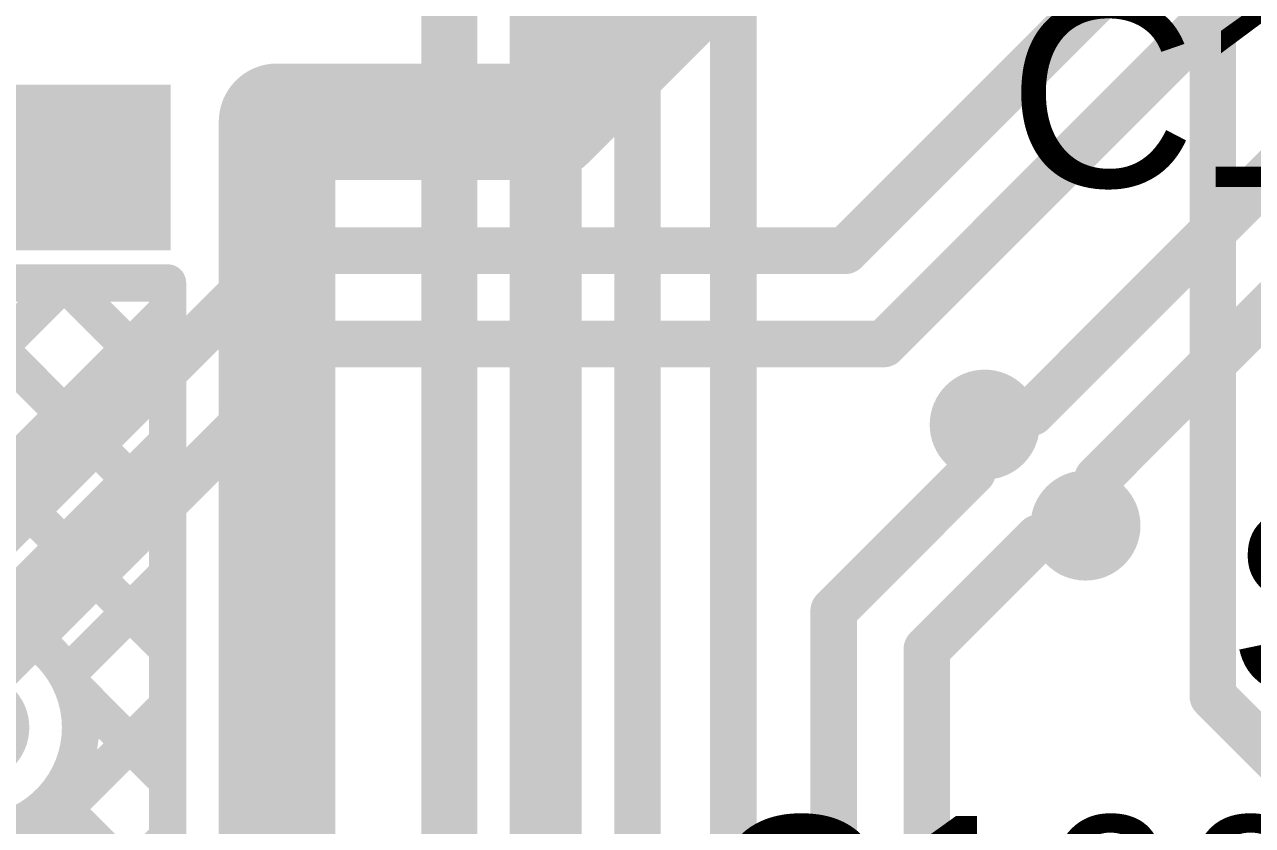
# Model space of a CAD drawing. Header units: millimetres. Extents: x -0.57 to 2.98, y -0.65 to 2.86.
# Drawn here: x -0.1012 to 0.1625, y 0.745 to 0.9169 of the extents above; entities that cross this region are included whole.
import ezdxf

# ---------------------------------------------------------------- set-up
doc = ezdxf.new("R2010")
doc.units = ezdxf.units.MM
doc.header["$MEASUREMENT"] = 0
for name, color, linetype in [('BottomLayer', 5, 'Continuous'), ('BottomSolder', 6, 'Continuous'), ('Mechanical2', 216, 'Continuous'), ('TopLayer', 1, 'Continuous'), ('TopOverlay', 2, 'Continuous'), ('TopPaste', 8, 'Continuous'), ('TopSolder', 216, 'Continuous'), ('ViaHoleLayer', 16, 'Continuous')]:
    doc.layers.add(name, color=color, linetype=linetype)
doc.styles.add('Arial', font='', dxfattribs={"height": 0.2})
doc.styles.get('Arial').set_extended_font_data('Arial')

# ---------------------------------------------------------------- blocks, each defined once
blk = doc.blocks.new('SOT_25_291')
at = {"layer": 'TopLayer'}
for points in [[(-0.06693, 0.05118), (-0.02756, 0.05118), (-0.02756, 0.02362), (-0.06693, 0.02362)], [(0.02756, 0.05118), (0.06693, 0.05118), (0.06693, 0.02362), (0.02756, 0.02362)], [(-0.06693, 0.01378), (-0.02756, 0.01378), (-0.02756, -0.01378), (-0.06693, -0.01378)], [(-0.06693, -0.02362), (-0.02756, -0.02362), (-0.02756, -0.05118), (-0.06693, -0.05118)], [(0.02756, -0.02362), (0.06693, -0.02362), (0.06693, -0.05118), (0.02756, -0.05118)]]:
    blk.add_hatch(color=1, dxfattribs=at).paths.add_polyline_path(points)
at = {"layer": 'TopPaste'}
for points in [[(-0.06693, 0.05118), (-0.02756, 0.05118), (-0.02756, 0.02362), (-0.06693, 0.02362)], [(0.02756, 0.05118), (0.06693, 0.05118), (0.06693, 0.02362), (0.02756, 0.02362)], [(-0.06693, 0.01378), (-0.02756, 0.01378), (-0.02756, -0.01378), (-0.06693, -0.01378)], [(-0.06693, -0.02362), (-0.02756, -0.02362), (-0.02756, -0.05118), (-0.06693, -0.05118)], [(0.02756, -0.02362), (0.06693, -0.02362), (0.06693, -0.05118), (0.02756, -0.05118)]]:
    blk.add_hatch(color=8, dxfattribs=at).paths.add_polyline_path(points)
at = {"layer": 'TopSolder'}
for points in [[(-0.07093, 0.05518), (-0.02356, 0.05518), (-0.02356, 0.01962), (-0.07093, 0.01962)], [(0.02356, 0.05518), (0.07093, 0.05518), (0.07093, 0.01962), (0.02356, 0.01962)], [(-0.07093, 0.01778), (-0.02356, 0.01778), (-0.02356, -0.01778), (-0.07093, -0.01778)], [(-0.07093, -0.01962), (-0.02356, -0.01962), (-0.02356, -0.05518), (-0.07093, -0.05518)], [(0.02356, -0.01962), (0.07093, -0.01962), (0.07093, -0.05518), (0.02356, -0.05518)]]:
    blk.add_hatch(color=216, dxfattribs=at).paths.add_polyline_path(points)
at = {"layer": 'TopOverlay'}
for points, const_width in [([(-0.056, 0.06, 1), (-0.064, 0.06, 1)], 0.005), ([(-0.02525, 0.061, 1), (-0.02275, 0.061, 1)], 0.0025), ([(0.02175, 0.061, 1), (0.02425, 0.061, 1)], 0.0025), ([(-0.06525, 0.06, 1), (-0.06275, 0.06, 1)], 0.0025), ([(-0.05725, 0.06, 1), (-0.05475, 0.06, 1)], 0.0025), ([(0.02975, 0.012, 1), (0.03225, 0.012, 1)], 0.0025), ([(0.02975, -0.013, 1), (0.03225, -0.013, 1)], 0.0025), ([(-0.02525, -0.061, 1), (-0.02275, -0.061, 1)], 0.0025), ([(0.02175, -0.061, 1), (0.02425, -0.061, 1)], 0.0025)]:
    blk.add_lwpolyline(points, format="xyb", close=True, dxfattribs=dict(at, const_width=const_width))
at = {"layer": 'TopOverlay', "const_width": 0.005}
for points in [[(-0.024, 0.061), (0.023, 0.061)], [(0.031, -0.013), (0.031, 0.012)], [(-0.024, -0.061), (0.023, -0.061)]]:
    blk.add_lwpolyline(points, dxfattribs=at)

msp = doc.modelspace()

# ---------------------------------------------------------------- hatches: boundary and pattern name
at = {"layer": 'BottomLayer'}
h = msp.add_hatch(color=5, dxfattribs=at)
edge = h.paths.add_edge_path()
edge.add_arc((-0.047, 0.896), 0.01181, 0, 360)
h = msp.add_hatch(color=5, dxfattribs=at)
edge = h.paths.add_edge_path()
edge.add_arc((0.105, 0.831), 0.01181, 0, 360)
h = msp.add_hatch(color=5, dxfattribs=at)
edge = h.paths.add_edge_path()
edge.add_arc((0.12665, 0.80935), 0.01181, 0, 360)
h = msp.add_hatch(color=5, dxfattribs=at)
edge = h.paths.add_edge_path()
edge.add_arc((-0.112, 0.766), 0.01181, 0, 360)
at = {"layer": 'BottomSolder'}
h = msp.add_hatch(color=6, dxfattribs=at)
edge = h.paths.add_edge_path()
edge.add_arc((-0.047, 0.896), 0.00791, 0, 360)
h = msp.add_hatch(color=6, dxfattribs=at)
edge = h.paths.add_edge_path()
edge.add_arc((0.105, 0.831), 0.00791, 0, 360)
h = msp.add_hatch(color=6, dxfattribs=at)
edge = h.paths.add_edge_path()
edge.add_arc((0.12665, 0.80935), 0.00791, 0, 360)
at = {"layer": 'TopLayer'}
h = msp.add_hatch(color=1, dxfattribs=at)
edge = h.paths.add_edge_path()
edge.add_arc((-0.047, 0.896), 0.01181, 0, 360)
h = msp.add_hatch(color=1, dxfattribs=at)
edge = h.paths.add_edge_path()
edge.add_arc((0.105, 0.831), 0.01181, 0, 360)
h = msp.add_hatch(color=1, dxfattribs=at)
edge = h.paths.add_edge_path()
edge.add_arc((0.12665, 0.80935), 0.01181, 0, 360)
h = msp.add_hatch(color=1, dxfattribs=at)
edge = h.paths.add_edge_path()
edge.add_arc((-0.112, 0.766), 0.01181, 0, 360)
at = {"layer": 'TopSolder'}
h = msp.add_hatch(color=216, dxfattribs=at)
edge = h.paths.add_edge_path()
edge.add_arc((-0.047, 0.896), 0.00791, 0, 360)
h = msp.add_hatch(color=216, dxfattribs=at)
edge = h.paths.add_edge_path()
edge.add_arc((0.105, 0.831), 0.00791, 0, 360)
h = msp.add_hatch(color=216, dxfattribs=at)
edge = h.paths.add_edge_path()
edge.add_arc((0.12665, 0.80935), 0.00791, 0, 360)
at = {"layer": 'ViaHoleLayer'}
h = msp.add_hatch(color=16, dxfattribs=at)
edge = h.paths.add_edge_path()
edge.add_arc((-0.047, 0.896), 0.00591, 0, 360)
h = msp.add_hatch(color=16, dxfattribs=at)
edge = h.paths.add_edge_path()
edge.add_arc((0.105, 0.831), 0.00591, 0, 360)
h = msp.add_hatch(color=16, dxfattribs=at)
edge = h.paths.add_edge_path()
edge.add_arc((0.12665, 0.80935), 0.00591, 0, 360)

# ---------------------------------------------------------------- linework, layer by layer
at = {"layer": 'BottomLayer'}
for points, const_width in [([(0.07503, 0.86831), (0.19072, 0.984)], 0.01), ([(0.08331, 0.84831), (0.19569, 0.96069)], 0.01), ([(0.011, 0.896), (0.045, 0.93)], 0.025), ([(0.11512, 0.83361), (0.1892, 0.90769)], 0.01), ([(-0.047, 0.896), (0.011, 0.896)], 0.025), ([(0.12926, 0.81946), (0.19748, 0.88769)], 0.01), ([(-0.12354, 0.79026), (-0.04548, 0.86831)], 0.01), ([(-0.04548, 0.86831), (0.07503, 0.86831)], 0.01), ([(-0.10939, 0.77612), (-0.0372, 0.84831)], 0.01), ([(-0.0372, 0.84831), (0.08331, 0.84831)], 0.01)]:
    msp.add_lwpolyline(points, dxfattribs=dict(at, const_width=const_width))
for points, const_width in [([(-0.05325, 0.896, 1), (-0.04075, 0.896, 1)], 0.0125), ([(0.00475, 0.896, 1), (0.01725, 0.896, 1)], 0.0125), ([(0.00475, 0.896, 1), (0.01725, 0.896, 1)], 0.0125), ([(-0.04798, 0.86831, 1), (-0.04298, 0.86831, 1)], 0.005), ([(-0.04798, 0.86831, 1), (-0.04298, 0.86831, 1)], 0.005), ([(0.07253, 0.86831, 1), (0.07753, 0.86831, 1)], 0.005), ([(0.07253, 0.86831, 1), (0.07753, 0.86831, 1)], 0.005), ([(-0.0397, 0.84831, 1), (-0.0347, 0.84831, 1)], 0.005), ([(-0.0397, 0.84831, 1), (-0.0347, 0.84831, 1)], 0.005), ([(0.08081, 0.84831, 1), (0.08581, 0.84831, 1)], 0.005), ([(0.08081, 0.84831, 1), (0.08581, 0.84831, 1)], 0.005), ([(0.11262, 0.83361, 1), (0.11762, 0.83361, 1)], 0.005), ([(0.12676, 0.81946, 1), (0.13176, 0.81946, 1)], 0.005)]:
    msp.add_lwpolyline(points, format="xyb", close=True, dxfattribs=dict(at, const_width=const_width))
at = {"layer": 'Mechanical2', "const_width": 0.01}
msp.add_lwpolyline([(1.75783, 2.80917, -6.230382), (0.64896, 2.81029)], format="xyb", dxfattribs=at)
at = {"layer": 'TopLayer'}
for points, const_width in [([(-0.01, 0.388), (-0.01, 1.169)], 0.012), ([(0.007, 0.63998), (0.007, 1.169)], 0.008), ([(0.01443, 0.64228), (0.01443, 1.06254)], 0.008), ([(0.03043, 0.62781), (0.03043, 1.06254)], 0.01), ([(0.051, 0.61369), (0.051, 1.05483)], 0.01), ([(0.154, 0.77272), (0.154, 0.95514)], 0.01), ([(0.007, 0.90477), (0.01443, 0.91221)], 0.008), ([(-0.047, 0.49419), (-0.047, 0.896)], 0.025), ([(0.007, 0.90332), (0.01443, 0.89588)], 0.008), ([(0.007, 0.87649), (0.01443, 0.88392)], 0.008), ([(0.007, 0.87503), (0.01443, 0.8676)], 0.008), ([(-0.117, 0.86142), (-0.0705, 0.86142)], 0.008), ([(-0.117, 0.83734), (-0.09292, 0.86142)], 0.008), ([(-0.09252, 0.86142), (-0.0705, 0.83939)], 0.008), ([(-0.0705, 0.52979), (-0.0705, 0.86142)], 0.008), ([(-0.117, 0.85761), (-0.0705, 0.81111)], 0.008), ([(-0.12007, 0.80598), (-0.0705, 0.85556)], 0.008), ([(0.007, 0.8482), (0.01443, 0.85564)], 0.008), ([(0.007, 0.84675), (0.01443, 0.83931)], 0.008), ([(-0.12167, 0.834), (-0.0705, 0.78283)], 0.008), ([(0.10239, 0.82839), (0.105, 0.831)], 0.01), ([(0.10239, 0.82088), (0.10239, 0.82839)], 0.01), ([(-0.10914, 0.78863), (-0.0705, 0.82727)], 0.008), ([(0.007, 0.81992), (0.01443, 0.82735)], 0.008), ([(0.07257, 0.79106), (0.10239, 0.82088)], 0.01), ([(0.007, 0.81846), (0.01443, 0.81103)], 0.008), ([(0.12405, 0.80674), (0.12665, 0.80935)], 0.01), ([(0.09257, 0.78278), (0.11654, 0.80674)], 0.01), ([(0.11654, 0.80674), (0.12405, 0.80674)], 0.01), ([(-0.09219, 0.7773), (-0.0705, 0.79899)], 0.008), ([(0.007, 0.79164), (0.01443, 0.79907)], 0.008), ([(-0.11275, 0.7968), (-0.10286, 0.7869)], 0.008), ([(0.007, 0.79018), (0.01443, 0.78275)], 0.008), ([(0.07257, 0.41743), (0.07257, 0.79106)], 0.01), ([(0.09257, 0.42188), (0.09257, 0.78278)], 0.01), ([(-0.0911, 0.77514), (-0.0705, 0.75454)], 0.008), ([(0.154, 0.77272), (0.17572, 0.751)], 0.01), ([(-0.34186, 0.49934), (-0.0705, 0.7707)], 0.008), ([(0.007, 0.76335), (0.01443, 0.77078)], 0.008), ([(0.007, 0.76189), (0.01443, 0.75446)], 0.008), ([(-0.09502, 0.75077), (-0.0705, 0.72626)], 0.008), ([(-0.33314, 0.47978), (-0.0705, 0.74242)], 0.008), ([(0.007, 0.73507), (0.01443, 0.7425)], 0.008)]:
    msp.add_lwpolyline(points, dxfattribs=dict(at, const_width=const_width))
for points, const_width in [([(0.01243, 0.91221, 1), (0.01643, 0.91221, 1)], 0.004), ([(-0.05325, 0.896, 1), (-0.04075, 0.896, 1)], 0.0125), ([(0.005, 0.90477, 1), (0.009, 0.90477, 1)], 0.004), ([(0.005, 0.90332, 1), (0.009, 0.90332, 1)], 0.004), ([(0.01243, 0.89588, 1), (0.01643, 0.89588, 1)], 0.004), ([(0.01243, 0.88392, 1), (0.01643, 0.88392, 1)], 0.004), ([(0.005, 0.87649, 1), (0.009, 0.87649, 1)], 0.004), ([(0.005, 0.87503, 1), (0.009, 0.87503, 1)], 0.004), ([(0.01243, 0.8676, 1), (0.01643, 0.8676, 1)], 0.004), ([(-0.09492, 0.86142, 1), (-0.09092, 0.86142, 1)], 0.004), ([(-0.09452, 0.86142, 1), (-0.09052, 0.86142, 1)], 0.004), ([(-0.0725, 0.86142, 1), (-0.0685, 0.86142, 1)], 0.004), ([(-0.0725, 0.86142, 1), (-0.0685, 0.86142, 1)], 0.004), ([(-0.0725, 0.85556, 1), (-0.0685, 0.85556, 1)], 0.004), ([(0.01243, 0.85564, 1), (0.01643, 0.85564, 1)], 0.004), ([(0.005, 0.8482, 1), (0.009, 0.8482, 1)], 0.004), ([(0.005, 0.84675, 1), (0.009, 0.84675, 1)], 0.004), ([(-0.0725, 0.83939, 1), (-0.0685, 0.83939, 1)], 0.004), ([(0.01243, 0.83931, 1), (0.01643, 0.83931, 1)], 0.004), ([(0.1025, 0.831, 1), (0.1075, 0.831, 1)], 0.005), ([(0.09989, 0.82839, 1), (0.10489, 0.82839, 1)], 0.005), ([(0.09989, 0.82839, 1), (0.10489, 0.82839, 1)], 0.005), ([(-0.0725, 0.82727, 1), (-0.0685, 0.82727, 1)], 0.004), ([(0.01243, 0.82735, 1), (0.01643, 0.82735, 1)], 0.004), ([(0.09989, 0.82088, 1), (0.10489, 0.82088, 1)], 0.005), ([(0.09989, 0.82088, 1), (0.10489, 0.82088, 1)], 0.005), ([(0.005, 0.81992, 1), (0.009, 0.81992, 1)], 0.004), ([(0.005, 0.81846, 1), (0.009, 0.81846, 1)], 0.004), ([(-0.0725, 0.81111, 1), (-0.0685, 0.81111, 1)], 0.004), ([(0.01243, 0.81103, 1), (0.01643, 0.81103, 1)], 0.004), ([(0.12415, 0.80935, 1), (0.12915, 0.80935, 1)], 0.005), ([(0.11404, 0.80674, 1), (0.11904, 0.80674, 1)], 0.005), ([(0.11404, 0.80674, 1), (0.11904, 0.80674, 1)], 0.005), ([(0.12155, 0.80674, 1), (0.12655, 0.80674, 1)], 0.005), ([(0.12155, 0.80674, 1), (0.12655, 0.80674, 1)], 0.005), ([(-0.0725, 0.79899, 1), (-0.0685, 0.79899, 1)], 0.004), ([(0.01243, 0.79907, 1), (0.01643, 0.79907, 1)], 0.004), ([(0.005, 0.79164, 1), (0.009, 0.79164, 1)], 0.004), ([(0.005, 0.79018, 1), (0.009, 0.79018, 1)], 0.004), ([(0.07007, 0.79106, 1), (0.07507, 0.79106, 1)], 0.005), ([(0.07007, 0.79106, 1), (0.07507, 0.79106, 1)], 0.005), ([(-0.10486, 0.7869, 1), (-0.10086, 0.7869, 1)], 0.004), ([(-0.0725, 0.78283, 1), (-0.0685, 0.78283, 1)], 0.004), ([(0.01243, 0.78275, 1), (0.01643, 0.78275, 1)], 0.004), ([(0.09007, 0.78278, 1), (0.09507, 0.78278, 1)], 0.005), ([(0.09007, 0.78278, 1), (0.09507, 0.78278, 1)], 0.005), ([(-0.09419, 0.7773, 1), (-0.09019, 0.7773, 1)], 0.004), ([(-0.0931, 0.77514, 1), (-0.0891, 0.77514, 1)], 0.004), ([(0.1515, 0.77272, 1), (0.1565, 0.77272, 1)], 0.005), ([(0.1515, 0.77272, 1), (0.1565, 0.77272, 1)], 0.005), ([(-0.0725, 0.7707, 1), (-0.0685, 0.7707, 1)], 0.004), ([(0.01243, 0.77078, 1), (0.01643, 0.77078, 1)], 0.004), ([(-0.09119, 0.766, 1), (-0.08719, 0.766, 1)], 0.004), ([(-0.09119, 0.766, 1), (-0.08719, 0.766, 1)], 0.004), ([(0.005, 0.76335, 1), (0.009, 0.76335, 1)], 0.004), ([(0.005, 0.76189, 1), (0.009, 0.76189, 1)], 0.004), ([(-0.0725, 0.75454, 1), (-0.0685, 0.75454, 1)], 0.004), ([(0.01243, 0.75446, 1), (0.01643, 0.75446, 1)], 0.004), ([(-0.09702, 0.75077, 1), (-0.09302, 0.75077, 1)], 0.004), ([(-0.0725, 0.74242, 1), (-0.0685, 0.74242, 1)], 0.004), ([(0.01243, 0.7425, 1), (0.01643, 0.7425, 1)], 0.004)]:
    msp.add_lwpolyline(points, format="xyb", close=True, dxfattribs=dict(at, const_width=const_width))
at = {"layer": 'TopLayer', "const_width": 0.008}
for points in [[(-0.11087, 0.78878, -0.399771), (-0.08919, 0.766)], [(-0.08919, 0.766, -0.504356), (-0.11869, 0.74419)]]:
    msp.add_lwpolyline(points, format="xyb", dxfattribs=at)

# ---------------------------------------------------------------- block references
msp.add_blockref('SOT_25_291', (-0.14076, 0.9236))

# ---------------------------------------------------------------- texts
at = {"layer": 'TopOverlay', "style": 'Arial'}
for s, p in [('C104', (0.11002, 0.88201)), ('SB102', (0.15715, 0.77315)), ('C160', (0.04402, 0.70701))]:
    msp.add_text(s, height=0.04, dxfattribs=at).set_placement(p)

doc.saveas('drawing.dxf')
